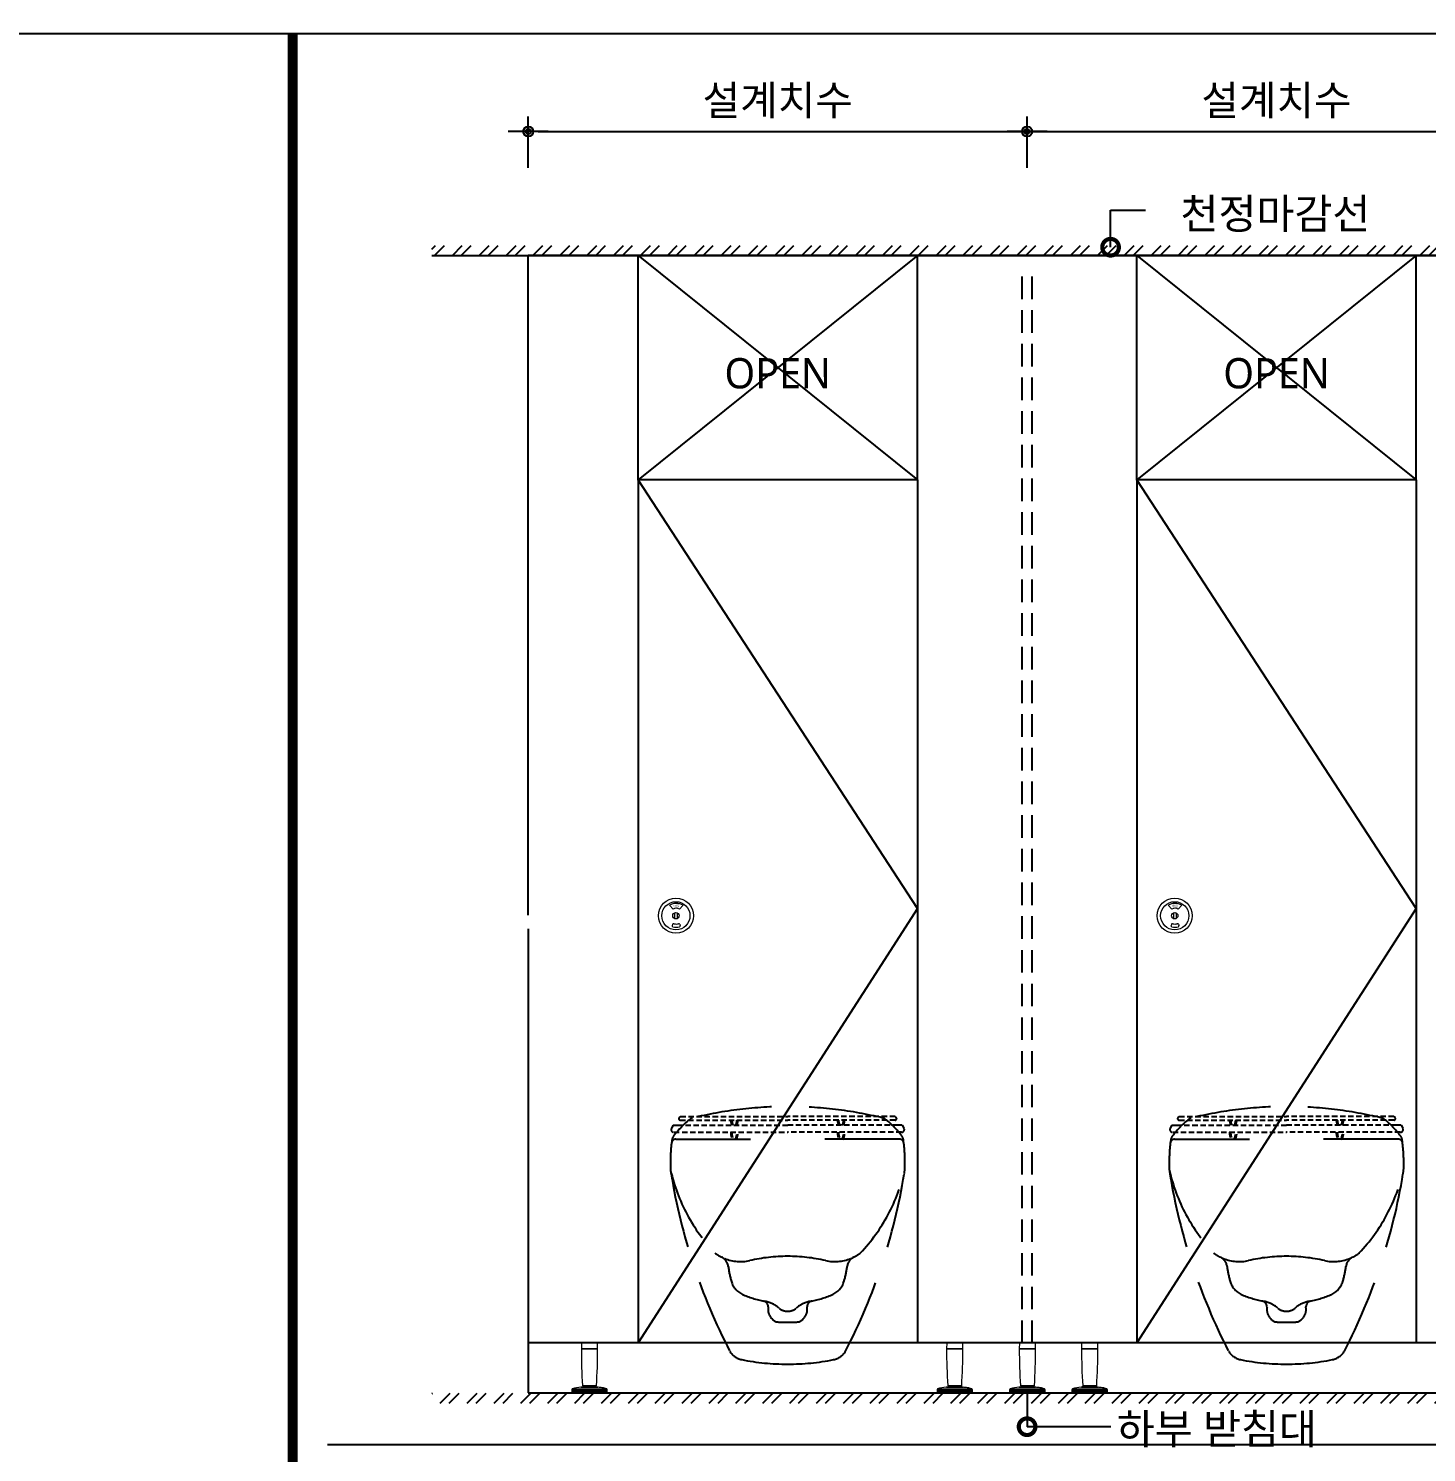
# Model space of a CAD drawing. Extents: x -256 to 8104, y -176 to 5714.
# Drawn here: x 2219 to 3621, y 4116 to 5543 of the extents above; entities that cross this region are included whole.
import ezdxf
from ezdxf.enums import TextEntityAlignment as Align

# ---------------------------------------------------------------- set-up
doc = ezdxf.new("R2010")
doc.units = 0
doc.header["$LTSCALE"] = 30
doc.linetypes.add('HIDDEN', pattern=[0.375, 0.25, -0.125])
doc.layers.get('0').update_dxf_attribs({"linetype": 'CONTINUOUS'})
doc.layers.get('DEFPOINTS').update_dxf_attribs({"linetype": 'CONTINUOUS'})
for name, color, linetype in [('DIM', 7, 'CONTINUOUS'), ('FIN', 5, 'CONTINUOUS'), ('HAT', 8, 'CONTINUOUS'), ('HID', 9, 'HIDDEN'), ('문자', 3, 'CONTINUOUS'), ('부자재', 4, 'CONTINUOUS'), ('잠금쇠(회전형)', 4, 'CONTINUOUS'), ('치수', 1, 'CONTINUOUS'), ('판넬', 2, 'CONTINUOUS'), ('해치', 8, 'CONTINUOUS')]:
    doc.layers.add(name, color=color, linetype=linetype)
doc.styles.add('HDW', font='gulim.ttc')
doc.styles.add('돋움', font='malgun.ttf')
doc.dimstyles.new('10', dxfattribs={"dimscale": 10, "dimtxt": 3, "dimasz": 1, "dimexe": 1.5, "dimexo": 2, "dimgap": 1, "dimtad": 1, "dimdec": 0, "dimlunit": 6, "dimtxsty": '돋움', "dimblk": 'DIMDOT', "dimcen": -1, "dimdle": 1.5, "dimclrt": 3, "dimazin": 3, "dimtfac": 1, "dimtdec": 0, "dimtix": 1, "dimtmove": 2, "dimatfit": 3, "dimldrblk": 'DIMDOT', "dimarcsym": 0})

# ---------------------------------------------------------------- blocks, each defined once
blk = doc.blocks.new('DIMDOT')
at = {"linetype": 'Continuous'}
blk.add_line((-2, 0), (2, 0), dxfattribs=at)
for radius in [0.5, 0.25]:
    blk.add_circle((0, 0), radius, dxfattribs=at)
blk = doc.blocks.new('*D530')
at = {"layer": 'DEFPOINTS', "color": 0}
for p in [(201541.7, 5615.9), (201041.7, 5559.6), (201541.7, 5559.6)]:
    blk.add_point(p, dxfattribs=at)
at = {"layer": 'DIM', "color": 0, "lineweight": -2, "ltscale": 10}
for p, q in [((201041.7, 5579.6), (201041.7, 5630.9)), ((201541.7, 5579.6), (201541.7, 5630.9)), ((201051.7, 5615.9), (201531.7, 5615.9))]:
    blk.add_line(p, q, dxfattribs=at)
at = {"layer": 'DIM', "color": 0, "lineweight": -2, "xscale": 10, "yscale": 10, "zscale": 10, "rotation": 180}
blk.add_blockref('DIMDOT', (201041.7, 5615.9), dxfattribs=at)
at = {"layer": 'DIM', "color": 0, "lineweight": -2, "xscale": 10, "yscale": 10, "zscale": 10}
blk.add_blockref('DIMDOT', (201541.7, 5615.9), dxfattribs=at)
at = {"layer": 'DIM', "color": 3, "insert": (201291.7, 5645.6), "char_height": 30, "attachment_point": 5, "style": '돋움'}
blk.add_mtext('설계치수', dxfattribs=at)
blk = doc.blocks.new('*D531')
at = {"layer": 'DEFPOINTS', "color": 0}
for p in [(202041.7, 5615.9), (201541.7, 5559.6), (202041.7, 5559.6)]:
    blk.add_point(p, dxfattribs=at)
at = {"layer": 'DIM', "color": 0, "lineweight": -2, "ltscale": 10}
for p, q in [((201541.7, 5579.6), (201541.7, 5630.9)), ((202041.7, 5579.6), (202041.7, 5630.9)), ((201551.7, 5615.9), (202031.7, 5615.9))]:
    blk.add_line(p, q, dxfattribs=at)
at = {"layer": 'DIM', "color": 0, "lineweight": -2, "xscale": 10, "yscale": 10, "zscale": 10, "rotation": 180}
blk.add_blockref('DIMDOT', (201541.7, 5615.9), dxfattribs=at)
at = {"layer": 'DIM', "color": 0, "lineweight": -2, "xscale": 10, "yscale": 10, "zscale": 10}
blk.add_blockref('DIMDOT', (202041.7, 5615.9), dxfattribs=at)
at = {"layer": 'DIM', "color": 3, "insert": (201791.7, 5645.6), "char_height": 30, "attachment_point": 5, "style": '돋움'}
blk.add_mtext('설계치수', dxfattribs=at)
blk = doc.blocks.new('A$C460A2A32')
at = {"color": 0}
for p, q in [((2.8, 20), (0.5, 16)), ((2.8, 20), (8.6, 20)), ((8.6, 20), (162.3, 20)), ((12.8, 32), (11.2, 30.4)), ((12.6, 27), (162.3, 27)), ((12.8, 32), (162.3, 32)), ((311.8, 32), (162.3, 32)), ((312, 27), (162.3, 27)), ((316, 20), (162.3, 20)), ((311.8, 32), (313.4, 30.4)), ((321.8, 20), (316, 20)), ((321.8, 20), (324.1, 16)), ((3.9, 10), (162.3, 10)), ((320.7, 10), (162.3, 10))]:
    blk.add_line(p, q, dxfattribs=at)
for centre, radius, start, end in [((12.6, 29), 2, 135, 270), ((108.9, 28.2), 26, 182.6717, 198.4118), ((107.4, 28.2), 23, 183.0205, 200.9186), ((68.6, 28.2), 23, 339.0814, 356.9795), ((67.1, 28.2), 26, 341.5882, 357.3283), ((257.5, 28.2), 26, 182.6717, 198.4118), ((256, 28.2), 23, 183.0205, 200.9186), ((217.2, 28.2), 23, 339.0814, 356.9795), ((215.7, 28.2), 26, 341.5882, 357.3283), ((312, 29), 2, 270, 45), ((3.9, 14), 4, 150.0107, 270), ((108.9, 10), 26, 180, 202.6199), ((107.4, 10), 23, 180, 205.7715), ((68.6, 10), 23, 334.2285, 0), ((67.1, 10), 26, 337.3801, 0), ((257.5, 10), 26, 180, 202.6199), ((256, 10), 23, 180, 205.7715), ((217.2, 10), 23, 334.2285, 0), ((215.7, 10), 26, 337.3801, 0), ((320.7, 14), 4, 270, 29.9893)]:
    blk.add_arc(centre, radius, start, end, dxfattribs=at)
blk = doc.blocks.new('_DOTSMALL')
at = {"color": 0, "linetype": 'ByBlock', "const_width": 0.5}
blk.add_lwpolyline([(-0.0625, 0, 1), (0.0625, 0, 1)], format="xyb", close=True, dxfattribs=at)
blk = doc.blocks.new('A$C63EC304E')
at = {"layer": '치수', "color": 1, "xscale": 2.5, "yscale": 2.5, "zscale": 2.5, "rotation": 234.3098741996962}
blk.add_blockref('_DOTSMALL', (0.31, 0.31), dxfattribs=at)
blk = doc.blocks.new('A$C2BC9653E')
at = {"layer": '치수', "xscale": 0.3333333333333333, "yscale": 0.3333333333333333, "zscale": 0.3333333333333333}
blk.add_blockref('A$C63EC304E', (0, 0), dxfattribs=at)
blk = doc.blocks.new('A$C7FC71301')
at = {"layer": '치수', "rotation": 180}
blk.add_blockref('A$C2BC9653E', (0.208, 0.208), dxfattribs=at)
blk = doc.blocks.new('A$C4A20372B')
at = {"layer": '치수'}
blk.add_blockref('A$C7FC71301', (0, 0), dxfattribs=at)
blk = doc.blocks.new('A$C566469F5')
at = {"layer": '치수'}
blk.add_blockref('A$C4A20372B', (0, 0), dxfattribs=at)
blk = doc.blocks.new('A$C7E317CD4')
at = {"layer": '해치', "xscale": 2, "yscale": 2, "zscale": 2}
blk.add_blockref('A$C566469F5', (0, 0), dxfattribs=at)
blk = doc.blocks.new('A$C601D7F27')
at = {"layer": '치수'}
blk.add_blockref('A$C7E317CD4', (0, 0), dxfattribs=at)
blk = doc.blocks.new('A$C38802C08')
at = {"layer": '치수'}
blk.add_blockref('A$C601D7F27', (0, 0), dxfattribs=at)
blk = doc.blocks.new('AURA_20', base_point=(198321.5, 175.8))
at = {"layer": 'HAT'}
h = blk.add_hatch(dxfattribs=at)
h.set_pattern_fill('ANSI32', color=256, scale=2, style=0)
h.set_pattern_definition([(45, (189705.63, -141.476), (-13.470384, 13.470384), []), (45, (189714.61, -141.476), (-13.470384, 13.470384), [])])
h.paths.add_polyline_path([(200945, 5501.5), (202638.6, 5501.5), (202638.6, 5491.5), (200945, 5491.5)])
h = blk.add_hatch(dxfattribs=at)
h.set_pattern_fill('ANSI32', color=256, scale=2, style=0)
h.set_pattern_definition([(45, (189705.63, 40.504), (-13.470384, 13.470384), []), (45, (189714.61, 40.504), (-13.470384, 13.470384), [])])
h.paths.add_polyline_path([(200945, 4341.3), (202638.6, 4341.3), (202638.6, 4351.3), (200945, 4351.3)])
at = {"color": 2}
blk.add_line((200945, 5491.5), (202638.6, 5491.5), dxfattribs=at)
for p, q in [((201041.7, 4830.4), (201041.7, 5491.5)), ((201041.7, 4816.6), (201041.7, 4351.7)), ((201041.7, 4351.7), (202541.7, 4351.7))]:
    blk.add_line(p, q)
at = {"color": 8}
blk.add_line((200840.3, 4299.9), (204188.1, 4299.9), dxfattribs=at)
at = {"color": 2}
for points in [[(198320.8, 5714.2), (205573.1, 5714.2), (205573.1, 175.8), (198320.8, 175.8)], [(198320.8, 5714.2), (205573.1, 5714.2), (205573.1, 175.8), (198320.8, 175.8)], [(198320.8, 5714.2), (206302.7, 5714.2), (206302.7, 175.8), (198320.8, 175.8)]]:
    blk.add_lwpolyline(points, close=True, dxfattribs=at)
at = {"color": 8, "const_width": 10}
blk.add_lwpolyline([(200805.6, 2945), (200805.6, 5714.2)], dxfattribs=at)
at = {"layer": 'FIN', "color": 4, "linetype": 'Continuous', "lineweight": 15}
for p, q in [((201095, 4401.5), (201095, 4401.5)), ((201095.1, 4401.7), (201111, 4401.7)), ((201111.2, 4395.9), (201111.1, 4401.5)), ((201461.1, 4401.5), (201461.1, 4401.5)), ((201461.2, 4401.7), (201477.1, 4401.7)), ((201477.3, 4395.9), (201477.2, 4401.5)), ((201534, 4401.5), (201534, 4401.5)), ((201534.1, 4401.7), (201550, 4401.7)), ((201550.2, 4395.9), (201550.1, 4401.5)), ((201596.4, 4401.5), (201596.4, 4401.5)), ((201596.5, 4401.7), (201612.5, 4401.7)), ((201612.7, 4395.9), (201612.5, 4401.5)), ((201095.2, 4395.6), (201110.9, 4395.6)), ((201461.3, 4395.6), (201477.1, 4395.6)), ((201534.2, 4395.6), (201549.9, 4395.6)), ((201596.6, 4395.6), (201612.4, 4395.6)), ((201085.8, 4355.7), (201085.2, 4354.4)), ((201085.2, 4354.4), (201085.2, 4353.2)), ((201096, 4358.8), (201096.6, 4358.2)), ((201109.5, 4358.2), (201096.6, 4358.2)), ((201097.5, 4358), (201096.9, 4357.3)), ((201109.2, 4357.3), (201096.9, 4357.3)), ((201097.5, 4358.2), (201097.5, 4358)), ((201097.5, 4358), (201108.6, 4358)), ((201108.6, 4358), (201108.6, 4358.2)), ((201109.2, 4357.3), (201108.6, 4358)), ((201109.5, 4358.2), (201110.1, 4358.8)), ((201120.9, 4354.4), (201120.3, 4355.7)), ((201120.9, 4353.2), (201120.9, 4354.4)), ((201451.9, 4355.7), (201451.4, 4354.4)), ((201451.4, 4354.4), (201451.4, 4353.2)), ((201462.1, 4358.8), (201462.7, 4358.2)), ((201475.6, 4358.2), (201462.7, 4358.2)), ((201463.6, 4358), (201463, 4357.3)), ((201475.3, 4357.3), (201463, 4357.3)), ((201463.6, 4358.2), (201463.6, 4358)), ((201463.6, 4358), (201474.7, 4358)), ((201474.7, 4358), (201474.7, 4358.2)), ((201475.3, 4357.3), (201474.7, 4358)), ((201475.6, 4358.2), (201476.2, 4358.8)), ((201487, 4354.4), (201486.4, 4355.7)), ((201487, 4353.2), (201487, 4354.4)), ((201524.8, 4355.7), (201524.2, 4354.4)), ((201524.2, 4354.4), (201524.2, 4353.2)), ((201535, 4358.8), (201535.6, 4358.2)), ((201548.5, 4358.2), (201535.6, 4358.2)), ((201536.5, 4358), (201535.9, 4357.3)), ((201548.2, 4357.3), (201535.9, 4357.3)), ((201536.5, 4358.2), (201536.5, 4358)), ((201536.5, 4358), (201547.6, 4358)), ((201547.6, 4358), (201547.6, 4358.2)), ((201548.2, 4357.3), (201547.6, 4358)), ((201548.5, 4358.2), (201549.1, 4358.8)), ((201559.9, 4354.4), (201559.3, 4355.7)), ((201559.9, 4353.2), (201559.9, 4354.4)), ((201587.2, 4355.7), (201586.7, 4354.4)), ((201586.7, 4354.4), (201586.7, 4353.2)), ((201597.4, 4358.8), (201598.1, 4358.2)), ((201610.9, 4358.2), (201598.1, 4358.2)), ((201598.9, 4358), (201598.4, 4357.3)), ((201610.6, 4357.3), (201598.4, 4357.3)), ((201598.9, 4358.2), (201598.9, 4358)), ((201598.9, 4358), (201610, 4358)), ((201610, 4358), (201610, 4358.2)), ((201610.6, 4357.3), (201610, 4358)), ((201610.9, 4358.2), (201611.5, 4358.8)), ((201622.3, 4354.4), (201621.7, 4355.7)), ((201622.3, 4353.2), (201622.3, 4354.4)), ((201085.2, 4353.2), (201085.2, 4351.7)), ((201085.2, 4351.7), (201120.9, 4351.7)), ((201120.9, 4351.7), (201120.9, 4353.2)), ((201451.4, 4353.2), (201451.4, 4351.7)), ((201451.4, 4351.7), (201487, 4351.7)), ((201487, 4351.7), (201487, 4353.2)), ((201524.2, 4353.2), (201524.2, 4351.7)), ((201524.2, 4351.7), (201559.9, 4351.7)), ((201559.9, 4351.7), (201559.9, 4353.2)), ((201586.7, 4353.2), (201586.7, 4351.7)), ((201586.7, 4351.7), (201622.3, 4351.7)), ((201622.3, 4351.7), (201622.3, 4353.2))]:
    blk.add_line(p, q, dxfattribs=at)
at = {"layer": 'FIN', "linetype": 'Continuous', "lineweight": 15}
for p, q in [((201094.9, 4395.9), (201111.2, 4395.9)), ((201111.2, 4395.3), (201094.9, 4395.3)), ((201461, 4395.9), (201477.3, 4395.9)), ((201477.3, 4395.3), (201461, 4395.3)), ((201533.9, 4395.9), (201550.2, 4395.9)), ((201550.2, 4395.3), (201533.9, 4395.3)), ((201596.3, 4395.9), (201612.7, 4395.9)), ((201612.7, 4395.3), (201596.3, 4395.3)), ((201120.9, 4354.4), (201085.2, 4354.4)), ((201085.8, 4355.7), (201120.3, 4355.7)), ((201111.6, 4357.1), (201094.5, 4357.1)), ((201094.7, 4357.2), (201111.4, 4357.2)), ((201096, 4358.8), (201110.1, 4358.8)), ((201487, 4354.4), (201451.4, 4354.4)), ((201451.9, 4355.7), (201486.4, 4355.7)), ((201477.7, 4357.1), (201460.6, 4357.1)), ((201460.9, 4357.2), (201477.5, 4357.2)), ((201462.1, 4358.8), (201476.2, 4358.8)), ((201559.9, 4354.4), (201524.2, 4354.4)), ((201524.8, 4355.7), (201559.3, 4355.7)), ((201550.6, 4357.1), (201533.5, 4357.1)), ((201533.7, 4357.2), (201550.3, 4357.2)), ((201535, 4358.8), (201549.1, 4358.8)), ((201622.3, 4354.4), (201586.7, 4354.4)), ((201587.2, 4355.7), (201621.7, 4355.7)), ((201613, 4357.1), (201596, 4357.1)), ((201596.2, 4357.2), (201612.8, 4357.2)), ((201597.4, 4358.8), (201611.5, 4358.8)), ((201120.9, 4353.2), (201085.2, 4353.2)), ((201085.2, 4353.2), (201120.9, 4353.2)), ((201086.7, 4351.6), (201086.7, 4351.7)), ((201086.7, 4351.6), (201086.7, 4351.7)), ((201087.9, 4351.6), (201086.7, 4351.6)), ((201086.7, 4351.6), (201086.7, 4351.6)), ((201087.9, 4351.6), (201087.9, 4351.7)), ((201087.9, 4351.6), (201087.9, 4351.7)), ((201087.9, 4351.6), (201087.9, 4351.6)), ((201105.1, 4351.6), (201105.1, 4351.7)), ((201105.7, 4351.6), (201105.1, 4351.6)), ((201105.7, 4351.6), (201105.7, 4351.7)), ((201106.5, 4351.6), (201106.5, 4351.7)), ((201106.5, 4351.6), (201106.5, 4351.7)), ((201106.5, 4351.6), (201106.5, 4351.7)), ((201106.6, 4351.6), (201106.6, 4351.7)), ((201106.8, 4351.6), (201106.6, 4351.6)), ((201106.8, 4351.6), (201106.8, 4351.7)), ((201106.9, 4351.6), (201106.8, 4351.6)), ((201106.9, 4351.6), (201106.9, 4351.7)), ((201107, 4351.6), (201106.9, 4351.6)), ((201107, 4351.6), (201107, 4351.7)), ((201107, 4351.6), (201107, 4351.7)), ((201107, 4351.6), (201107, 4351.6)), ((201107.1, 4351.6), (201107, 4351.6)), ((201107.1, 4351.6), (201107.1, 4351.7)), ((201107.2, 4351.6), (201107.2, 4351.7)), ((201107.5, 4351.6), (201107.5, 4351.7)), ((201107.5, 4351.6), (201107.5, 4351.7)), ((201107.5, 4351.6), (201107.5, 4351.7)), ((201107.6, 4351.6), (201107.5, 4351.6)), ((201107.5, 4351.6), (201107.5, 4351.6)), ((201107.6, 4351.6), (201107.6, 4351.7)), ((201107.7, 4351.6), (201107.6, 4351.6)), ((201107.7, 4351.6), (201107.7, 4351.7)), ((201117.9, 4351.6), (201117.9, 4351.7)), ((201118.1, 4351.6), (201118.1, 4351.7)), ((201118.6, 4351.6), (201118.6, 4351.7)), ((201119, 4351.6), (201119, 4351.7)), ((201119.2, 4351.6), (201119.2, 4351.7)), ((201487, 4353.2), (201451.4, 4353.2)), ((201451.4, 4353.2), (201487, 4353.2)), ((201452.8, 4351.6), (201452.8, 4351.7)), ((201452.8, 4351.6), (201452.8, 4351.7)), ((201454.1, 4351.6), (201452.8, 4351.6)), ((201452.8, 4351.6), (201452.8, 4351.6)), ((201454.1, 4351.6), (201454.1, 4351.7)), ((201454.1, 4351.6), (201454.1, 4351.7)), ((201454.1, 4351.6), (201454.1, 4351.6)), ((201471.2, 4351.6), (201471.2, 4351.7)), ((201471.8, 4351.6), (201471.2, 4351.6)), ((201471.8, 4351.6), (201471.8, 4351.7)), ((201472.6, 4351.6), (201472.6, 4351.7)), ((201472.6, 4351.6), (201472.6, 4351.7)), ((201472.6, 4351.6), (201472.6, 4351.7)), ((201472.7, 4351.6), (201472.7, 4351.7)), ((201473, 4351.6), (201472.7, 4351.6)), ((201473, 4351.6), (201473, 4351.7)), ((201473, 4351.6), (201473, 4351.7)), ((201473.1, 4351.6), (201473, 4351.6)), ((201473, 4351.6), (201473, 4351.6)), ((201473.1, 4351.6), (201473.1, 4351.7)), ((201473.2, 4351.6), (201473.1, 4351.6)), ((201473.2, 4351.6), (201473.2, 4351.7)), ((201473.2, 4351.6), (201473.2, 4351.7)), ((201473.2, 4351.6), (201473.2, 4351.6)), ((201473.4, 4351.6), (201473.4, 4351.7)), ((201473.6, 4351.6), (201473.6, 4351.7)), ((201473.6, 4351.6), (201473.6, 4351.7)), ((201473.7, 4351.6), (201473.6, 4351.6)), ((201473.7, 4351.6), (201473.7, 4351.7)), ((201473.7, 4351.6), (201473.7, 4351.7)), ((201473.7, 4351.6), (201473.7, 4351.6)), ((201473.8, 4351.6), (201473.7, 4351.6)), ((201473.8, 4351.6), (201473.8, 4351.7)), ((201484, 4351.6), (201484, 4351.7)), ((201484.2, 4351.6), (201484.2, 4351.7)), ((201484.7, 4351.6), (201484.7, 4351.7)), ((201485.1, 4351.6), (201485.1, 4351.7)), ((201485.3, 4351.6), (201485.3, 4351.7)), ((201559.9, 4353.2), (201524.2, 4353.2)), ((201524.2, 4353.2), (201559.9, 4353.2)), ((201525.7, 4351.6), (201525.7, 4351.7)), ((201525.7, 4351.6), (201525.7, 4351.7)), ((201526.9, 4351.6), (201525.7, 4351.6)), ((201525.7, 4351.6), (201525.7, 4351.6)), ((201526.9, 4351.6), (201526.9, 4351.7)), ((201526.9, 4351.6), (201526.9, 4351.7)), ((201526.9, 4351.6), (201526.9, 4351.6)), ((201544.1, 4351.6), (201544.1, 4351.7)), ((201544.7, 4351.6), (201544.1, 4351.6)), ((201544.7, 4351.6), (201544.7, 4351.7)), ((201545.5, 4351.6), (201545.5, 4351.7)), ((201545.5, 4351.6), (201545.5, 4351.7)), ((201545.5, 4351.6), (201545.5, 4351.7)), ((201545.6, 4351.6), (201545.6, 4351.7)), ((201545.8, 4351.6), (201545.6, 4351.6)), ((201545.8, 4351.6), (201545.8, 4351.7)), ((201545.9, 4351.6), (201545.8, 4351.6)), ((201545.9, 4351.6), (201545.9, 4351.7)), ((201546, 4351.6), (201545.9, 4351.6)), ((201546, 4351.6), (201546, 4351.7)), ((201546, 4351.6), (201546, 4351.7)), ((201546, 4351.6), (201546, 4351.6)), ((201546, 4351.6), (201546, 4351.6)), ((201546.1, 4351.6), (201546.1, 4351.7)), ((201546.2, 4351.6), (201546.2, 4351.7)), ((201546.5, 4351.6), (201546.5, 4351.7)), ((201546.5, 4351.6), (201546.5, 4351.7)), ((201546.5, 4351.6), (201546.5, 4351.7)), ((201546.6, 4351.6), (201546.5, 4351.6)), ((201546.5, 4351.6), (201546.5, 4351.6)), ((201546.6, 4351.6), (201546.6, 4351.7)), ((201546.7, 4351.6), (201546.6, 4351.6)), ((201546.7, 4351.6), (201546.7, 4351.7)), ((201556.9, 4351.6), (201556.9, 4351.7)), ((201557.1, 4351.6), (201557.1, 4351.7)), ((201557.6, 4351.6), (201557.6, 4351.7)), ((201558, 4351.6), (201558, 4351.7)), ((201558.2, 4351.6), (201558.2, 4351.7)), ((201622.3, 4353.2), (201586.7, 4353.2)), ((201586.7, 4353.2), (201622.3, 4353.2)), ((201588.1, 4351.6), (201588.1, 4351.7)), ((201588.1, 4351.6), (201588.1, 4351.7)), ((201589.4, 4351.6), (201588.1, 4351.6)), ((201588.1, 4351.6), (201588.1, 4351.6)), ((201589.4, 4351.6), (201589.4, 4351.7)), ((201589.4, 4351.6), (201589.4, 4351.7)), ((201589.4, 4351.6), (201589.4, 4351.6)), ((201606.5, 4351.6), (201606.5, 4351.7)), ((201607.1, 4351.6), (201606.5, 4351.6)), ((201607.1, 4351.6), (201607.1, 4351.7)), ((201607.9, 4351.6), (201607.9, 4351.7)), ((201607.9, 4351.6), (201607.9, 4351.7)), ((201608, 4351.6), (201608, 4351.7)), ((201608, 4351.6), (201608, 4351.7)), ((201608.3, 4351.6), (201608, 4351.6)), ((201608.3, 4351.6), (201608.3, 4351.7)), ((201608.4, 4351.6), (201608.3, 4351.6)), ((201608.4, 4351.6), (201608.4, 4351.7)), ((201608.4, 4351.6), (201608.4, 4351.7)), ((201608.4, 4351.6), (201608.4, 4351.6)), ((201608.5, 4351.6), (201608.4, 4351.6)), ((201608.5, 4351.6), (201608.5, 4351.7)), ((201608.5, 4351.6), (201608.5, 4351.7)), ((201608.5, 4351.6), (201608.5, 4351.6)), ((201608.7, 4351.6), (201608.7, 4351.7)), ((201608.9, 4351.6), (201608.9, 4351.7)), ((201608.9, 4351.6), (201608.9, 4351.7)), ((201609, 4351.6), (201608.9, 4351.6)), ((201609, 4351.6), (201609, 4351.7)), ((201609, 4351.6), (201609, 4351.7)), ((201609, 4351.6), (201609, 4351.6)), ((201609.1, 4351.6), (201609, 4351.6)), ((201609.1, 4351.6), (201609.1, 4351.7)), ((201619.4, 4351.6), (201619.4, 4351.7)), ((201619.6, 4351.6), (201619.6, 4351.7)), ((201620, 4351.6), (201620, 4351.7)), ((201620.5, 4351.6), (201620.5, 4351.7)), ((201620.7, 4351.6), (201620.7, 4351.7))]:
    blk.add_line(p, q, dxfattribs=at)
at = {"layer": 'FIN', "color": 4, "linetype": 'Continuous', "lineweight": 15}
for points in [[(201095.1, 4401.7, 0.124037), (201095, 4401.5, -0.001096), (201095, 4401.4), (201094.9, 4395.9)], [(201461.2, 4401.7, 0.124037), (201461.1, 4401.5, -0.001096), (201461.1, 4401.4), (201461, 4395.9)], [(201534.1, 4401.7, 0.124037), (201534, 4401.5, -0.001096), (201534, 4401.4), (201533.9, 4395.9)], [(201596.5, 4401.7, 0.124037), (201596.4, 4401.5, -0.001096), (201596.4, 4401.4), (201596.3, 4395.9)]]:
    blk.add_lwpolyline(points, format="xyb", dxfattribs=at)
at = {"layer": 'FIN', "color": 4, "linetype": 'Continuous', "lineweight": 15, "flags": 128}
for points in [[(201111.1, 4401.5, 0.118135), (201111, 4401.7, 0.118135)], [(201477.2, 4401.5, 0.118135), (201477.1, 4401.7, 0.118135)], [(201550.1, 4401.5, 0.118135), (201550, 4401.7, 0.118135)], [(201612.5, 4401.5, 0.118135), (201612.5, 4401.7, 0.118135)]]:
    blk.add_lwpolyline(points, format="xyb", dxfattribs=at)
at = {"layer": 'FIN', "color": 4, "linetype": 'Continuous', "lineweight": 15}
for centre, radius, start, end in [((201095.2, 4395.9), 0.292, 179.2415, 270), ((201095.2, 4395.3), 0.292, 90, 179.3579), ((201673.6, 4395), 578.7, 179.9718, 183.5859), ((200557.1, 4394.2), 554.1, 356.3354, 0.1097), ((201110.9, 4395.9), 0.292, 270, 0.7585), ((201110.9, 4395.3), 0.292, 0.6421, 90), ((201461.3, 4395.9), 0.292, 179.2415, 270), ((201461.3, 4395.3), 0.292, 90, 179.3579), ((202039.7, 4395), 578.7, 179.9718, 183.5859), ((200923.2, 4394.2), 554.1, 356.3354, 0.1097), ((201477.1, 4395.9), 0.292, 270, 0.7585), ((201477.1, 4395.3), 0.292, 0.6421, 90), ((201534.2, 4395.9), 0.292, 179.2415, 270), ((201534.2, 4395.3), 0.292, 90, 179.3579), ((202112.6, 4395), 578.7, 179.9718, 183.5859), ((200996.1, 4394.2), 554.1, 356.3354, 0.1097), ((201549.9, 4395.9), 0.292, 270, 0.7585), ((201549.9, 4395.3), 0.292, 0.6421, 90), ((201596.6, 4395.9), 0.292, 179.2415, 270), ((201596.6, 4395.3), 0.292, 90, 179.3579), ((202175, 4395), 578.7, 179.9718, 183.5859), ((201058.5, 4394.2), 554.1, 356.3354, 0.1097), ((201612.4, 4395.9), 0.292, 270, 0.7585), ((201612.4, 4395.3), 0.292, 0.6421, 90), ((201097.5, 4313.4), 43.8, 93.8991, 105.5006), ((201097.5, 4323.9), 33.3, 91.0115, 94.7479), ((201094.8, 4357), 0.175, 94.7479, 116.6788), ((201108.6, 4323.9), 33.3, 85.2521, 88.9885), ((201111.3, 4357), 0.175, 63.3212, 85.2521), ((201108.6, 4313.4), 43.8, 80.5831, 86.1009), ((201108.6, 4313.4), 43.8, 74.4994, 78.127), ((201463.6, 4313.4), 43.8, 93.8991, 105.5006), ((201460.9, 4357), 0.175, 94.7479, 116.6788), ((201463.6, 4323.9), 33.3, 91.0115, 94.7479), ((201474.7, 4323.9), 33.3, 85.2521, 88.9885), ((201477.5, 4357), 0.175, 63.3212, 85.2521), ((201474.7, 4313.4), 43.8, 80.5831, 86.1009), ((201474.7, 4313.4), 43.8, 74.4994, 78.127), ((201536.5, 4313.4), 43.8, 93.8991, 105.5006), ((201536.5, 4323.9), 33.3, 91.0115, 94.7479), ((201533.7, 4357), 0.175, 94.7479, 116.6788), ((201547.6, 4323.9), 33.3, 85.2521, 88.9885), ((201550.3, 4357), 0.175, 63.3212, 85.2521), ((201547.6, 4313.4), 43.8, 80.5831, 86.1009), ((201547.6, 4313.4), 43.8, 74.4994, 78.127), ((201598.9, 4313.4), 43.8, 93.8991, 105.5006), ((201596.2, 4357), 0.175, 94.7479, 116.6788), ((201598.9, 4323.9), 33.3, 91.0115, 94.7479), ((201610, 4323.9), 33.3, 85.2521, 88.9885), ((201612.8, 4357), 0.175, 63.3212, 85.2521), ((201610, 4313.4), 43.8, 80.5831, 86.1009), ((201610, 4313.4), 43.8, 74.4994, 78.127)]:
    blk.add_arc(centre, radius, start, end, dxfattribs=at)
for points, knots in [([(201115.8, 4356.7), (201115.8, 4356.6), (201115.9, 4356.6), (201116, 4356.6), (201116.1, 4356.6), (201116.2, 4356.6), (201116.2, 4356.6), (201116.2, 4356.6)], [0, 0, 0, 0, 0.2159727, 0.4318558, 0.6498983, 0.8698049, 1, 1, 1, 1]), ([(201115.8, 4356.7), (201115.8, 4356.7), (201115.8, 4356.7), (201115.8, 4356.7), (201115.8, 4356.7), (201115.8, 4356.7)], [0, 0, 0, 0, 0.110152, 0.664814, 1, 1, 1, 1]), ([(201116.6, 4356.5), (201116.5, 4356.5), (201116.4, 4356.5), (201116.3, 4356.6), (201116.2, 4356.6)], [0, 0, 0, 0, 0.585266, 1, 1, 1, 1]), ([(201116.2, 4356.6), (201116.2, 4356.6), (201116.2, 4356.6), (201116.2, 4356.5), (201116.2, 4356.5)], [0, 0, 0, 0, 0.495973, 1, 1, 1, 1]), ([(201116.2, 4356.5), (201116.3, 4356.5), (201116.4, 4356.5), (201116.5, 4356.5), (201116.6, 4356.5)], [0, 0, 0, 0, 0.405872, 1, 1, 1, 1]), ([(201116.6, 4356.5), (201116.6, 4356.5), (201116.6, 4356.5), (201116.6, 4356.5), (201116.6, 4356.5)], [0, 0, 0, 0, 0.517301, 1, 1, 1, 1]), ([(201116.6, 4356.5), (201116.8, 4356.4), (201117.2, 4356.4), (201117.7, 4356.3), (201118, 4356.2)], [0, 0, 0, 0, 0.470682, 1, 1, 1, 1]), ([(201118, 4356.2), (201117.7, 4356.3), (201117.2, 4356.4), (201116.8, 4356.5), (201116.6, 4356.5)], [0, 0, 0, 0, 0.528575, 1, 1, 1, 1]), ([(201118, 4356.2), (201118, 4356.2), (201118, 4356.2), (201118, 4356.2), (201118, 4356.2)], [0, 0, 0, 0, 0.529757, 1, 1, 1, 1]), ([(201481.9, 4356.7), (201482, 4356.6), (201482, 4356.6), (201482.1, 4356.6), (201482.2, 4356.6), (201482.3, 4356.6), (201482.3, 4356.6), (201482.3, 4356.6)], [0, 0, 0, 0, 0.2159727, 0.4318558, 0.6498983, 0.8698049, 1, 1, 1, 1]), ([(201481.9, 4356.7), (201481.9, 4356.7), (201481.9, 4356.7), (201481.9, 4356.7), (201481.9, 4356.7), (201481.9, 4356.7)], [0, 0, 0, 0, 0.110152, 0.664814, 1, 1, 1, 1]), ([(201482.7, 4356.5), (201482.6, 4356.5), (201482.5, 4356.5), (201482.4, 4356.6), (201482.3, 4356.6)], [0, 0, 0, 0, 0.585266, 1, 1, 1, 1]), ([(201482.3, 4356.6), (201482.3, 4356.6), (201482.3, 4356.6), (201482.3, 4356.5), (201482.3, 4356.5)], [0, 0, 0, 0, 0.495973, 1, 1, 1, 1]), ([(201482.3, 4356.5), (201482.4, 4356.5), (201482.5, 4356.5), (201482.6, 4356.5), (201482.7, 4356.5)], [0, 0, 0, 0, 0.405872, 1, 1, 1, 1]), ([(201482.7, 4356.5), (201482.7, 4356.5), (201482.7, 4356.5), (201482.7, 4356.5), (201482.7, 4356.5)], [0, 0, 0, 0, 0.517301, 1, 1, 1, 1]), ([(201482.7, 4356.5), (201482.9, 4356.4), (201483.4, 4356.4), (201483.8, 4356.3), (201484.1, 4356.2)], [0, 0, 0, 0, 0.470682, 1, 1, 1, 1]), ([(201484.1, 4356.2), (201483.8, 4356.3), (201483.4, 4356.4), (201482.9, 4356.5), (201482.7, 4356.5)], [0, 0, 0, 0, 0.528575, 1, 1, 1, 1]), ([(201484.1, 4356.2), (201484.1, 4356.2), (201484.1, 4356.2), (201484.1, 4356.2), (201484.1, 4356.2)], [0, 0, 0, 0, 0.529757, 1, 1, 1, 1]), ([(201554.8, 4356.7), (201554.8, 4356.6), (201554.9, 4356.6), (201555, 4356.6), (201555.1, 4356.6), (201555.1, 4356.6), (201555.2, 4356.6), (201555.2, 4356.6)], [0, 0, 0, 0, 0.2159727, 0.4318558, 0.6498983, 0.8698049, 1, 1, 1, 1]), ([(201554.8, 4356.7), (201554.8, 4356.7), (201554.8, 4356.7), (201554.8, 4356.7), (201554.8, 4356.7), (201554.8, 4356.7)], [0, 0, 0, 0, 0.110152, 0.664814, 1, 1, 1, 1]), ([(201555.6, 4356.5), (201555.5, 4356.5), (201555.4, 4356.5), (201555.3, 4356.6), (201555.2, 4356.6)], [0, 0, 0, 0, 0.585266, 1, 1, 1, 1]), ([(201555.2, 4356.6), (201555.2, 4356.6), (201555.2, 4356.6), (201555.2, 4356.5), (201555.2, 4356.5)], [0, 0, 0, 0, 0.495973, 1, 1, 1, 1]), ([(201555.2, 4356.5), (201555.2, 4356.5), (201555.4, 4356.5), (201555.5, 4356.5), (201555.6, 4356.5)], [0, 0, 0, 0, 0.405872, 1, 1, 1, 1]), ([(201555.6, 4356.5), (201555.6, 4356.5), (201555.6, 4356.5), (201555.6, 4356.5), (201555.6, 4356.5)], [0, 0, 0, 0, 0.517301, 1, 1, 1, 1]), ([(201555.6, 4356.5), (201555.8, 4356.4), (201556.2, 4356.4), (201556.7, 4356.3), (201557, 4356.2)], [0, 0, 0, 0, 0.470682, 1, 1, 1, 1]), ([(201557, 4356.2), (201556.7, 4356.3), (201556.2, 4356.4), (201555.8, 4356.5), (201555.6, 4356.5)], [0, 0, 0, 0, 0.528575, 1, 1, 1, 1]), ([(201557, 4356.2), (201557, 4356.2), (201557, 4356.2), (201557, 4356.2), (201557, 4356.2)], [0, 0, 0, 0, 0.529757, 1, 1, 1, 1]), ([(201617.2, 4356.7), (201617.2, 4356.7), (201617.2, 4356.7), (201617.2, 4356.7), (201617.2, 4356.7), (201617.3, 4356.7)], [0, 0, 0, 0, 0.110152, 0.664814, 1, 1, 1, 1]), ([(201617.3, 4356.7), (201617.3, 4356.6), (201617.3, 4356.6), (201617.4, 4356.6), (201617.5, 4356.6), (201617.6, 4356.6), (201617.6, 4356.6), (201617.7, 4356.6)], [0, 0, 0, 0, 0.2159727, 0.4318558, 0.6498983, 0.8698049, 1, 1, 1, 1]), ([(201618, 4356.5), (201617.9, 4356.5), (201617.8, 4356.5), (201617.7, 4356.6), (201617.7, 4356.6)], [0, 0, 0, 0, 0.585266, 1, 1, 1, 1]), ([(201617.7, 4356.6), (201617.7, 4356.6), (201617.7, 4356.6), (201617.7, 4356.5), (201617.7, 4356.5)], [0, 0, 0, 0, 0.495973, 1, 1, 1, 1]), ([(201617.7, 4356.5), (201617.7, 4356.5), (201617.8, 4356.5), (201617.9, 4356.5), (201618, 4356.5)], [0, 0, 0, 0, 0.405872, 1, 1, 1, 1]), ([(201618, 4356.5), (201618, 4356.5), (201618, 4356.5), (201618, 4356.5), (201618, 4356.5)], [0, 0, 0, 0, 0.517301, 1, 1, 1, 1]), ([(201618, 4356.5), (201618.2, 4356.4), (201618.7, 4356.4), (201619.2, 4356.3), (201619.4, 4356.2)], [0, 0, 0, 0, 0.470682, 1, 1, 1, 1]), ([(201619.4, 4356.2), (201619.2, 4356.3), (201618.7, 4356.4), (201618.2, 4356.5), (201618, 4356.5)], [0, 0, 0, 0, 0.528575, 1, 1, 1, 1]), ([(201619.4, 4356.2), (201619.4, 4356.2), (201619.4, 4356.2), (201619.4, 4356.2), (201619.4, 4356.2)], [0, 0, 0, 0, 0.529757, 1, 1, 1, 1])]:
    blk.add_open_spline(points, degree=3, knots=knots, dxfattribs=at)
for points in [[(201115.8, 4356.7), (201115.8, 4356.7)], [(201116.2, 4356.6), (201116.6, 4356.5)], [(201116.6, 4356.5), (201116.6, 4356.5)], [(201481.9, 4356.7), (201481.9, 4356.7)], [(201482.3, 4356.6), (201482.7, 4356.5)], [(201482.7, 4356.5), (201482.7, 4356.5)], [(201554.8, 4356.7), (201554.8, 4356.7)], [(201555.2, 4356.6), (201555.6, 4356.5)], [(201555.6, 4356.5), (201555.6, 4356.5)], [(201617.3, 4356.7), (201617.2, 4356.7)], [(201617.7, 4356.6), (201618, 4356.5)], [(201618, 4356.5), (201618, 4356.5)]]:
    blk.add_open_spline(points, degree=1, dxfattribs=at)
at = {"layer": 'FIN', "linetype": 'Continuous', "lineweight": 15}
for points, knots in [([(201106.6, 4351.6), (201106.6, 4351.6), (201106.5, 4351.6), (201106.5, 4351.6), (201106.5, 4351.6)], [0, 0, 0, 0, 0.561741, 1, 1, 1, 1]), ([(201106.5, 4351.6), (201106.5, 4351.6), (201106.5, 4351.6), (201106.5, 4351.6), (201106.5, 4351.6)], [0, 0, 0, 0, 0.557964, 1, 1, 1, 1]), ([(201107.2, 4351.6), (201107.2, 4351.6), (201107.1, 4351.6), (201107.1, 4351.6), (201107.1, 4351.6)], [0, 0, 0, 0, 0.560188, 1, 1, 1, 1]), ([(201107.5, 4351.6), (201107.4, 4351.6), (201107.3, 4351.6), (201107.3, 4351.6), (201107.2, 4351.6)], [0, 0, 0, 0, 0.559958, 1, 1, 1, 1]), ([(201118.1, 4351.6), (201118.1, 4351.6), (201117.9, 4351.6), (201117.9, 4351.6), (201117.9, 4351.6)], [0, 0, 0, 0, 0.558554, 1, 1, 1, 1]), ([(201118.3, 4351.6), (201118.2, 4351.6), (201118.1, 4351.6), (201118, 4351.6), (201118, 4351.6)], [0, 0, 0, 0, 0.558511, 1, 1, 1, 1]), ([(201118.6, 4351.6), (201118.5, 4351.6), (201118.3, 4351.6), (201118.2, 4351.6), (201118.1, 4351.6)], [0, 0, 0, 0, 0.559859, 1, 1, 1, 1]), ([(201119, 4351.6), (201118.9, 4351.6), (201118.8, 4351.6), (201118.6, 4351.6), (201118.6, 4351.6)], [0, 0, 0, 0, 0.558977, 1, 1, 1, 1]), ([(201119.2, 4351.6), (201119.2, 4351.6), (201119.2, 4351.6), (201119.1, 4351.6), (201119, 4351.6)], [0, 0, 0, 0, 0.559094, 1, 1, 1, 1]), ([(201472.7, 4351.6), (201472.7, 4351.6), (201472.7, 4351.6), (201472.6, 4351.6), (201472.6, 4351.6)], [0, 0, 0, 0, 0.561741, 1, 1, 1, 1]), ([(201472.6, 4351.6), (201472.6, 4351.6), (201472.6, 4351.6), (201472.6, 4351.6), (201472.6, 4351.6)], [0, 0, 0, 0, 0.557964, 1, 1, 1, 1]), ([(201473.4, 4351.6), (201473.3, 4351.6), (201473.3, 4351.6), (201473.2, 4351.6), (201473.2, 4351.6)], [0, 0, 0, 0, 0.560188, 1, 1, 1, 1]), ([(201473.6, 4351.6), (201473.5, 4351.6), (201473.5, 4351.6), (201473.4, 4351.6), (201473.4, 4351.6)], [0, 0, 0, 0, 0.559958, 1, 1, 1, 1]), ([(201484.2, 4351.6), (201484.2, 4351.6), (201484.1, 4351.6), (201484.1, 4351.6), (201484, 4351.6)], [0, 0, 0, 0, 0.558554, 1, 1, 1, 1]), ([(201484.4, 4351.6), (201484.4, 4351.6), (201484.2, 4351.6), (201484.2, 4351.6), (201484.1, 4351.6)], [0, 0, 0, 0, 0.558511, 1, 1, 1, 1]), ([(201484.7, 4351.6), (201484.6, 4351.6), (201484.4, 4351.6), (201484.3, 4351.6), (201484.2, 4351.6)], [0, 0, 0, 0, 0.559859, 1, 1, 1, 1]), ([(201485.1, 4351.6), (201485.1, 4351.6), (201484.9, 4351.6), (201484.8, 4351.6), (201484.7, 4351.6)], [0, 0, 0, 0, 0.558977, 1, 1, 1, 1]), ([(201485.3, 4351.6), (201485.3, 4351.6), (201485.3, 4351.6), (201485.2, 4351.6), (201485.1, 4351.6)], [0, 0, 0, 0, 0.559094, 1, 1, 1, 1]), ([(201545.6, 4351.6), (201545.6, 4351.6), (201545.5, 4351.6), (201545.5, 4351.6), (201545.5, 4351.6)], [0, 0, 0, 0, 0.561741, 1, 1, 1, 1]), ([(201545.5, 4351.6), (201545.5, 4351.6), (201545.5, 4351.6), (201545.5, 4351.6), (201545.5, 4351.6)], [0, 0, 0, 0, 0.557964, 1, 1, 1, 1]), ([(201546.2, 4351.6), (201546.2, 4351.6), (201546.1, 4351.6), (201546.1, 4351.6), (201546.1, 4351.6)], [0, 0, 0, 0, 0.560188, 1, 1, 1, 1]), ([(201546.5, 4351.6), (201546.4, 4351.6), (201546.3, 4351.6), (201546.3, 4351.6), (201546.2, 4351.6)], [0, 0, 0, 0, 0.559958, 1, 1, 1, 1]), ([(201557.1, 4351.6), (201557.1, 4351.6), (201556.9, 4351.6), (201556.9, 4351.6), (201556.9, 4351.6)], [0, 0, 0, 0, 0.558554, 1, 1, 1, 1]), ([(201557.3, 4351.6), (201557.2, 4351.6), (201557.1, 4351.6), (201557, 4351.6), (201557, 4351.6)], [0, 0, 0, 0, 0.558511, 1, 1, 1, 1]), ([(201557.6, 4351.6), (201557.5, 4351.6), (201557.3, 4351.6), (201557.2, 4351.6), (201557.1, 4351.6)], [0, 0, 0, 0, 0.559859, 1, 1, 1, 1]), ([(201558, 4351.6), (201557.9, 4351.6), (201557.8, 4351.6), (201557.6, 4351.6), (201557.6, 4351.6)], [0, 0, 0, 0, 0.558977, 1, 1, 1, 1]), ([(201558.2, 4351.6), (201558.2, 4351.6), (201558.2, 4351.6), (201558.1, 4351.6), (201558, 4351.6)], [0, 0, 0, 0, 0.559094, 1, 1, 1, 1]), ([(201608, 4351.6), (201608, 4351.6), (201607.9, 4351.6), (201607.9, 4351.6), (201607.9, 4351.6)], [0, 0, 0, 0, 0.557964, 1, 1, 1, 1]), ([(201608, 4351.6), (201608, 4351.6), (201608, 4351.6), (201608, 4351.6), (201608, 4351.6)], [0, 0, 0, 0, 0.561741, 1, 1, 1, 1]), ([(201608.7, 4351.6), (201608.7, 4351.6), (201608.6, 4351.6), (201608.5, 4351.6), (201608.5, 4351.6)], [0, 0, 0, 0, 0.560188, 1, 1, 1, 1]), ([(201608.9, 4351.6), (201608.9, 4351.6), (201608.8, 4351.6), (201608.7, 4351.6), (201608.7, 4351.6)], [0, 0, 0, 0, 0.559958, 1, 1, 1, 1]), ([(201619.6, 4351.6), (201619.5, 4351.6), (201619.4, 4351.6), (201619.4, 4351.6), (201619.4, 4351.6)], [0, 0, 0, 0, 0.558554, 1, 1, 1, 1]), ([(201619.7, 4351.6), (201619.7, 4351.6), (201619.6, 4351.6), (201619.5, 4351.6), (201619.5, 4351.6)], [0, 0, 0, 0, 0.558511, 1, 1, 1, 1]), ([(201620, 4351.6), (201619.9, 4351.6), (201619.8, 4351.6), (201619.6, 4351.6), (201619.6, 4351.6)], [0, 0, 0, 0, 0.559859, 1, 1, 1, 1]), ([(201620.5, 4351.6), (201620.4, 4351.6), (201620.2, 4351.6), (201620.1, 4351.6), (201620, 4351.6)], [0, 0, 0, 0, 0.558977, 1, 1, 1, 1]), ([(201620.7, 4351.6), (201620.6, 4351.6), (201620.6, 4351.6), (201620.5, 4351.6), (201620.5, 4351.6)], [0, 0, 0, 0, 0.559094, 1, 1, 1, 1])]:
    blk.add_open_spline(points, degree=3, knots=knots, dxfattribs=at)
for points in [[(201106.6, 4351.6), (201106.5, 4351.6)], [(201472.7, 4351.6), (201472.7, 4351.6)], [(201545.6, 4351.6), (201545.5, 4351.6)], [(201608, 4351.6), (201608, 4351.6)]]:
    blk.add_open_spline(points, degree=1, dxfattribs=at)
at = {"layer": 'HID', "ltscale": 3}
for p, q in [((201536.7, 4401.7), (201536.7, 5480.5)), ((201546.7, 4401.7), (201546.7, 5480.5))]:
    blk.add_line(p, q, dxfattribs=at)
at = {"layer": 'HID', "ltscale": 10}
for p, q in [((201189.5, 4605.8), (201301.7, 4605.8)), ((201413.9, 4605.8), (201301.7, 4605.8)), ((201689.5, 4605.8), (201801.7, 4605.8)), ((201913.9, 4605.8), (201801.7, 4605.8))]:
    blk.add_line(p, q, dxfattribs=at)
for centre, radius, start, end in [((201259.4, 4555), 90, 128.0065, 143.1013), ((201207.6, 4621.2), 6, 103.9579, 128.0065), ((201301.7, 4235.4), 403.1, 76.2923, 103.7077), ((201395.8, 4621.2), 6, 51.9935, 76.0421), ((201344.1, 4555), 90, 36.8987, 51.9935), ((201759.4, 4555), 90, 128.0065, 143.1013), ((201707.6, 4621.2), 6, 103.9579, 128.0065), ((201801.7, 4235.4), 403.1, 76.2923, 103.7077), ((201895.8, 4621.2), 6, 51.9935, 76.0421), ((201844.1, 4555), 90, 36.8987, 51.9935), ((201364.1, 4581.3), 180, 172.4918, 181.055), ((201189.5, 4601.6), 4.2, 90, 173.3826), ((201194.6, 4603.7), 9, 143.1013, 172.4918), ((201413.9, 4601.6), 4.2, 6.6174, 90), ((201408.9, 4603.7), 9, 7.5082, 36.8987), ((201239.3, 4581.3), 180, 358.945, 7.5082), ((201864.1, 4581.3), 180, 172.4918, 181.055), ((201689.5, 4601.6), 4.2, 90, 173.3826), ((201694.6, 4603.7), 9, 143.1013, 172.4918), ((201913.9, 4601.6), 4.2, 6.6174, 90), ((201908.9, 4603.7), 9, 7.5082, 36.8987), ((201739.3, 4581.3), 180, 358.945, 7.5082), ((201226.1, 4578.8), 42, 181.055, 190.5892), ((201357, 4613.8), 177, 192.809, 223.5419), ((201779.1, 4669), 602.3, 189.3568, 207.2383), ((200824.3, 4669), 602.3, 332.7617, 350.6432), ((201246.4, 4613.8), 177, 316.4581, 347.191), ((201377.3, 4578.8), 42, 349.4108, 358.945), ((201726.1, 4578.8), 42, 181.055, 190.5892), ((201857, 4613.8), 177, 192.809, 223.5419), ((202279.1, 4669), 602.3, 189.3568, 207.2383), ((201324.3, 4669), 602.3, 332.7617, 350.6432), ((201746.4, 4613.8), 177, 316.4581, 347.191), ((201877.3, 4578.8), 42, 349.4108, 358.945), ((201254.3, 4525.1), 42, 232.3598, 243.5689), ((201230.3, 4476.7), 12, 6.9609, 63.5689), ((201254.3, 4525.1), 42, 248.0565, 282.8609), ((201301.7, 4317.4), 171, 90, 102.8609), ((201301.7, 4317.4), 171, 77.1391, 90), ((201349.1, 4525.1), 42, 257.1391, 291.9435), ((201373.2, 4476.7), 12, 116.4311, 173.0391), ((201349.1, 4525.1), 42, 296.4311, 307.6402), ((201754.3, 4525.1), 42, 232.3598, 243.5689), ((201730.3, 4476.7), 12, 6.9609, 63.5689), ((201754.3, 4525.1), 42, 248.0565, 282.8609), ((201801.7, 4317.4), 171, 90, 102.8609), ((201801.7, 4317.4), 171, 77.1391, 90), ((201849.1, 4525.1), 42, 257.1391, 291.9435), ((201873.2, 4476.7), 12, 116.4311, 173.0391), ((201849.1, 4525.1), 42, 296.4311, 307.6402), ((201332.6, 4489.2), 91.1, 186.9609, 196.5836), ((201270.9, 4489.2), 91.1, 343.4164, 353.0391), ((201832.6, 4489.2), 91.1, 186.9609, 196.5836), ((201770.9, 4489.2), 91.1, 343.4164, 353.0391), ((201265.4, 4469.2), 21, 196.5836, 247.6201), ((201338, 4469.2), 21, 292.3799, 343.4164), ((201765.4, 4469.2), 21, 196.5836, 247.6201), ((201838, 4469.2), 21, 292.3799, 343.4164), ((201301.7, 4557.3), 116.3, 247.6201, 258.9228), ((201276.2, 4437.7), 6, 0, 77.9673), ((201273.6, 4413.7), 30, 49.4621, 78.9228), ((201329.8, 4413.7), 30, 101.0772, 130.5379), ((201327.2, 4437.7), 6, 102.0327, 180), ((201301.7, 4557.3), 116.3, 281.0772, 292.3799), ((201801.7, 4557.3), 116.3, 247.6201, 258.9228), ((201776.2, 4437.7), 6, 0, 77.9673), ((201773.6, 4413.7), 30, 49.4621, 78.9228), ((201829.8, 4413.7), 30, 101.0772, 130.5379), ((201827.2, 4437.7), 6, 102.0327, 180), ((201801.7, 4557.3), 116.3, 281.0772, 292.3799), ((201295.6, 4435.3), 13.6, 169.8446, 248.5821), ((201301.7, 4446.6), 13.3, 229.4621, 270), ((201301.7, 4446.6), 13.3, 270, 310.5379), ((201307.8, 4435.3), 13.6, 291.4179, 10.1554), ((201795.6, 4435.3), 13.6, 169.8446, 248.5821), ((201801.7, 4446.6), 13.3, 229.4621, 270), ((201801.7, 4446.6), 13.3, 270, 310.5379), ((201807.8, 4435.3), 13.6, 291.4179, 10.1554), ((201301.7, 4593.3), 171, 266.2838, 270), ((201301.7, 4593.3), 171, 270, 273.7162), ((201801.7, 4593.3), 171, 266.2838, 270), ((201801.7, 4593.3), 171, 270, 273.7162), ((201259.1, 4402.5), 18, 210.6249, 258.7833), ((201301.7, 4617.3), 237, 258.7833, 270), ((201301.7, 4617.3), 237, 270, 281.2167), ((201344.3, 4402.5), 18, 281.2167, 329.3751), ((201759.1, 4402.5), 18, 210.6249, 258.7833), ((201801.7, 4617.3), 237, 258.7833, 270), ((201801.7, 4617.3), 237, 270, 281.2167), ((201844.3, 4402.5), 18, 281.2167, 329.3751)]:
    blk.add_arc(centre, radius, start, end, dxfattribs=at)
at = {"layer": '부자재', "color": 3}
blk.add_line((202541.7, 5491.5), (201041.7, 5491.5), dxfattribs=at)
blk.add_line((202541.7, 5491.5), (201041.7, 5491.5), dxfattribs=at)
at = {"layer": '잠금쇠(회전형)', "linetype": 'Continuous', "lineweight": 15}
for p, q in [((201183.1, 4840.4), (201186.8, 4836.5)), ((201196.8, 4840.4), (201193.2, 4836.5)), ((201683.1, 4840.4), (201686.8, 4836.5)), ((201696.8, 4840.4), (201693.2, 4836.5)), ((201188.3, 4832.8), (201188.3, 4827)), ((201191, 4832.7), (201191, 4826.9)), ((201688.3, 4832.8), (201688.3, 4827)), ((201691, 4832.7), (201691, 4826.9)), ((201186.4, 4821.2), (201186, 4820.1)), ((201193.6, 4821.2), (201194, 4820.1)), ((201686.4, 4821.2), (201686, 4820.1)), ((201693.6, 4821.2), (201694, 4820.1))]:
    blk.add_line(p, q, dxfattribs=at)
for centre, radius in [((201189.7, 4829.8), 17.6), ((201189.7, 4829.8), 14.1), ((201689.7, 4829.8), 17.6), ((201689.7, 4829.8), 14.1), ((201189.7, 4829.8), 3.21), ((201689.7, 4829.8), 3.21)]:
    blk.add_circle(centre, radius, dxfattribs=at)
for centre, radius, start, end in [((201190, 4828.1), 14.1, 61.0478, 118.9522), ((201690, 4828.1), 14.1, 61.0478, 118.9522), ((201190, 4830.5), 6.81, 61.8696, 118.1304), ((201690, 4830.5), 6.81, 61.8696, 118.1304), ((201186.9, 4819.8), 0.98, 160.8571, 255.4685), ((201187.3, 4820.9), 0.98, 72.2332, 160.8571), ((201190, 4831.6), 13.2, 255.4685, 284.5315), ((201190, 4829.2), 7.75, 252.2332, 287.7668), ((201192.6, 4820.9), 0.98, 19.1429, 107.7668), ((201193, 4819.8), 0.98, 284.5315, 19.1429), ((201686.9, 4819.8), 0.98, 160.8571, 255.4685), ((201687.3, 4820.9), 0.98, 72.2332, 160.8571), ((201690, 4831.6), 13.2, 255.4685, 284.5315), ((201690, 4829.2), 7.75, 252.2332, 287.7668), ((201692.6, 4820.9), 0.98, 19.1429, 107.7668), ((201693, 4819.8), 0.98, 284.5315, 19.1429)]:
    blk.add_arc(centre, radius, start, end, dxfattribs=at)
at = {"layer": '치수'}
for p, q in [((201625.4, 5500.1), (201625.4, 5537.2)), ((201625.4, 5537.2), (201660.5, 5537.2)), ((201151.7, 5491.5), (201431.7, 5266.7)), ((201431.7, 5491.5), (201151.7, 5266.7)), ((201651.7, 5491.5), (201931.7, 5266.7)), ((201931.7, 5491.5), (201651.7, 5266.7)), ((201431.7, 4837.1), (201151.7, 5266.7)), ((201931.7, 4837.1), (201651.7, 5266.7)), ((201431.7, 4837.1), (201151.7, 4401.7)), ((201931.7, 4837.1), (201651.7, 4401.7)), ((201541.7, 4351.7), (201541.7, 4317.5)), ((201625.8, 4317.5), (201541.7, 4317.5))]:
    blk.add_line(p, q, dxfattribs=at)
at = {"layer": '판넬', "color": 3}
for p, q in [((201151.7, 5301.7), (201151.7, 5491.5)), ((201431.7, 5266.7), (201431.7, 5491.5)), ((201651.7, 5266.7), (201651.7, 5491.5)), ((201931.7, 5266.7), (201931.7, 5491.5)), ((201151.7, 5266.7), (201151.7, 5480.5)), ((201151.7, 4401.7), (201041.7, 4401.7)), ((201651.7, 4401.7), (201431.7, 4401.7)), ((201651.7, 4401.7), (201551.7, 4401.7)), ((202151.7, 4401.7), (201931.7, 4401.7))]:
    blk.add_line(p, q, dxfattribs=at)
at = {"layer": '판넬'}
for p, q in [((201431.7, 5266.7), (201151.7, 5266.7)), ((201151.7, 5266.7), (201151.7, 4401.7)), ((201431.7, 5266.7), (201431.7, 4444.8)), ((201931.7, 5266.7), (201651.7, 5266.7)), ((201651.7, 5266.7), (201651.7, 4401.7)), ((201931.7, 5266.7), (201931.7, 5254.3)), ((201931.7, 5254.3), (201931.7, 4444.8)), ((201431.7, 4444.8), (201431.7, 4401.7)), ((201931.7, 4444.8), (201931.7, 4401.7)), ((201431.7, 4401.7), (201151.7, 4401.7)), ((201931.7, 4401.7), (201651.7, 4401.7))]:
    blk.add_line(p, q, dxfattribs=at)
at = {"layer": 'HID', "ltscale": 10, "xscale": 0.7200000000011642, "yscale": 0.7200000000011642, "zscale": 0.7200000000011642}
for p in [(201184.9, 4605.5), (201684.9, 4605.5)]:
    blk.add_blockref('A$C460A2A32', p, dxfattribs=at)
at = {"layer": '해치', "xscale": -20, "yscale": 20, "zscale": 20, "rotation": 180}
blk.add_blockref('A$C38802C08', (201621.2, 5504.1), dxfattribs=at)
at = {"layer": '해치', "xscale": -20, "yscale": 20, "zscale": 20}
blk.add_blockref('A$C38802C08', (201545.9, 4313.4), dxfattribs=at)
at = {"layer": '문자', "style": '돋움'}
for s, p in [('천정마감선', (201790.6, 5533.8)), ('OPEN', (201291.7, 5373.6)), ('OPEN', (201791.7, 5373.6)), ('하부 받침대', (201731.9, 4315.8))]:
    blk.add_text(s, height=30.34, dxfattribs=at).set_placement(p, align=Align.MIDDLE)
at = {"layer": '잠금쇠(회전형)', "linetype": 'Continuous', "lineweight": 15, "style": 'HDW', "width": 0.659278}
for p, p2 in [((201186.8, 4838.4), (201193, 4838.4)), ((201686.8, 4838.4), (201693, 4838.4))]:
    blk.add_text('사용중', height=2.3, dxfattribs=at).set_placement(p, p2, align=Align.FIT)
at = {"layer": 'DIM', "ltscale": 10}
for base, p1, p2, picture, middle in [((201541.7, 5615.9), (201041.7, 5559.6), (201541.7, 5559.6), '*D530', (201291.7, 5645.6)), ((202041.7, 5615.9), (201541.7, 5559.6), (202041.7, 5559.6), '*D531', (201791.7, 5645.6))]:
    dim = blk.add_linear_dim(base=base, p1=p1, p2=p2, text='설계치수', dimstyle='10', override={"dimtxsty": '돋움'}, dxfattribs=at)
    dim.commit()
    dim.dimension.update_dxf_attribs({"geometry": picture, "text_midpoint": middle})

msp = doc.modelspace()

# ---------------------------------------------------------------- block references
msp.add_blockref('AURA_20', (0, 0))

doc.saveas('drawing.dxf')
